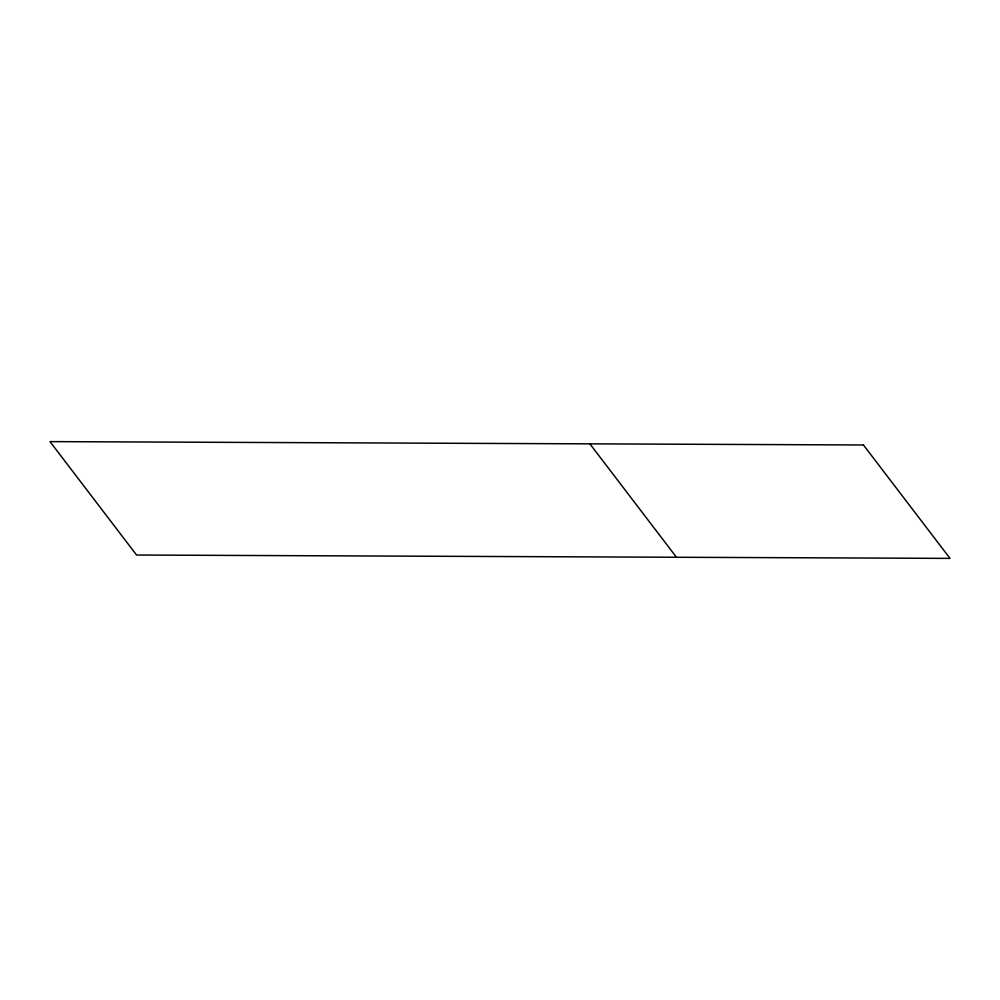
<?xml version="1.0" encoding="UTF-8"?>
<svg xmlns="http://www.w3.org/2000/svg" width="1000" height="1000" viewBox="0 0 1000 1000"><rect width="100%" height="100%" fill="white"/><g stroke="black" fill="none" stroke-linecap="round" stroke-linejoin="round"><path stroke-width="1.5" d="M589.888 443.85L676.462 557.263M863.438 444.975L50 441.613L136.562 555.025L950 558.387L863.438 444.975"/></g></svg>
